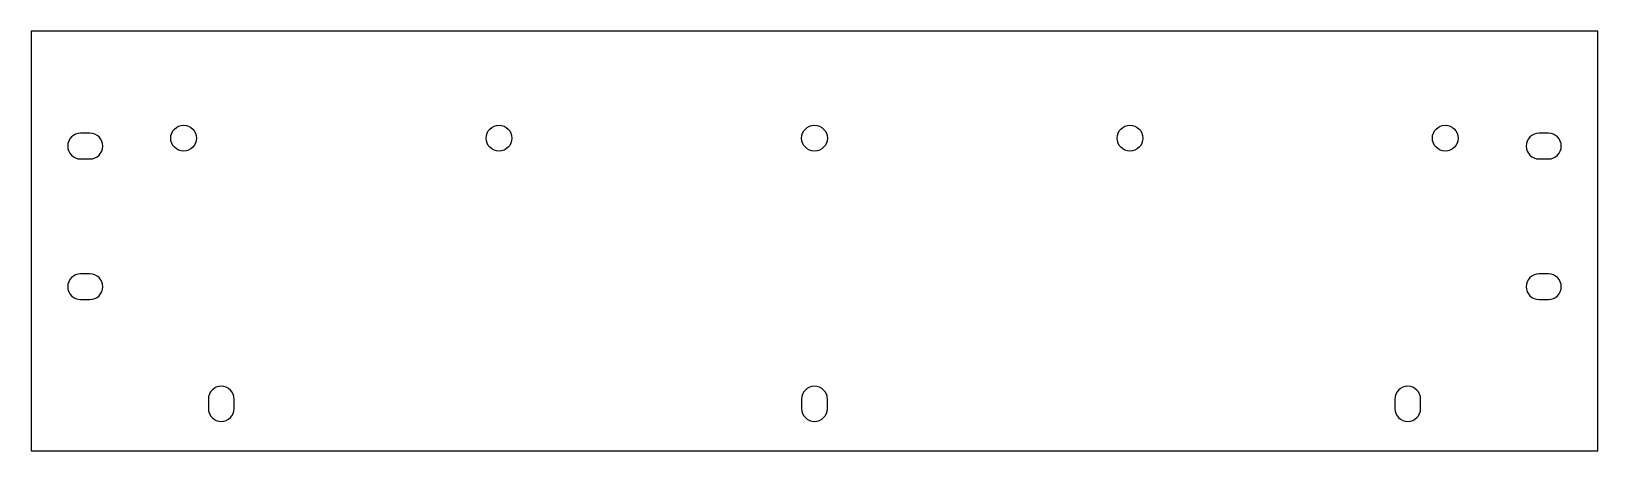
# Model space of a CAD drawing. Header units: millimetres. Extents: x 0 to 334, y 0 to 90.
import ezdxf

# ---------------------------------------------------------------- set-up
doc = ezdxf.new("R2010")
doc.units = ezdxf.units.MM
for name, color, linetype in [('HOLES', 7, 'Continuous'), ('OUTLINE', 7, 'Continuous'), ('SLOTS', 7, 'Continuous')]:
    doc.layers.add(name, color=color, linetype=linetype)

msp = doc.modelspace()

# ---------------------------------------------------------------- linework, layer by layer
at = {"layer": 'HOLES'}
for centre in [(32.47, 66.69), (99.73, 66.69), (167, 66.69), (234.27, 66.69), (301.5, 66.69)]:
    msp.add_circle(centre, 2.75, dxfattribs=at)
at = {"layer": 'OUTLINE'}
msp.add_lwpolyline([(0, 0), (334, 0), (334, 89.5), (0, 89.5)], close=True, dxfattribs=at)
at = {"layer": 'SLOTS'}
for p, q in [((12.5, 67.75), (10.5, 67.75)), ((323.5, 67.75), (321.5, 67.75)), ((10.5, 62.25), (12.5, 62.25)), ((321.5, 62.25), (323.5, 62.25)), ((12.5, 37.75), (10.5, 37.75)), ((323.5, 37.75), (321.5, 37.75)), ((10.5, 32.25), (12.5, 32.25)), ((321.5, 32.25), (323.5, 32.25)), ((37.75, 11), (37.75, 9)), ((43.25, 9), (43.25, 11)), ((164.25, 11), (164.25, 9)), ((169.75, 9), (169.75, 11)), ((290.75, 11), (290.75, 9)), ((296.25, 9), (296.25, 11))]:
    msp.add_line(p, q, dxfattribs=at)
for centre, start, end in [((10.5, 65), 90, 270), ((12.5, 65), 270, 90), ((321.5, 65), 90, 270), ((323.5, 65), 270, 90), ((10.5, 35), 90, 270), ((12.5, 35), 270, 90), ((321.5, 35), 90, 270), ((323.5, 35), 270, 90), ((40.5, 11), 0, 180), ((167, 11), 0, 180), ((293.5, 11), 0, 180), ((40.5, 9), 180, 0), ((167, 9), 180, 0), ((293.5, 9), 180, 0)]:
    msp.add_arc(centre, 2.75, start, end, dxfattribs=at)

doc.saveas('drawing.dxf')
